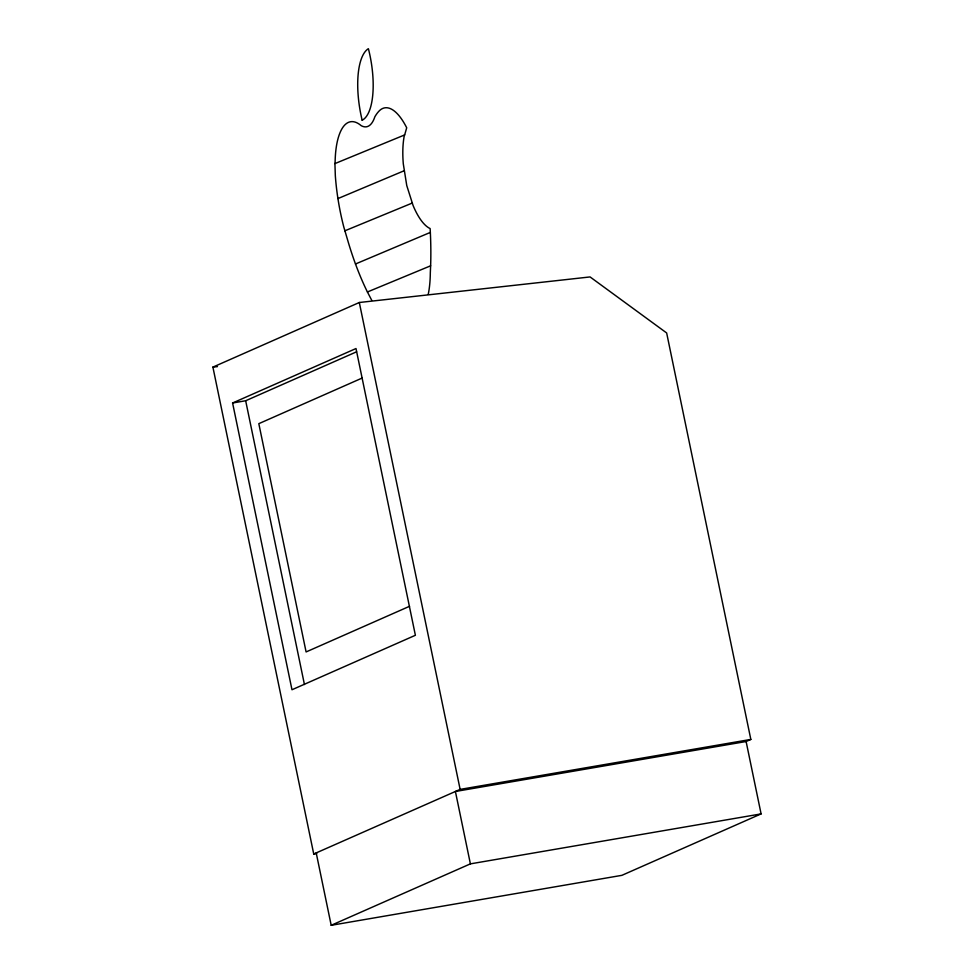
<?xml version="1.0" encoding="UTF-8"?>
<svg xmlns="http://www.w3.org/2000/svg" width="974" height="974" viewBox="0 0 974 974"><rect width="100%" height="100%" fill="white"/><g stroke="black" fill="none" stroke-linecap="round" stroke-linejoin="round"><path stroke-width="1.46" d="M334.922 163.595L335.141 161.27A69.446 25.604 80 0 1 341.898 128.885A65.514 24.155 80 0 1 361.123 125.609A47.312 17.447 80 0 0 374.832 116.831A95.549 35.234 80 0 1 379.142 110.987A63.809 23.534 80 0 1 406.706 127.789L404.66 134.923L334.922 163.595L335.324 175.697A108.236 39.91 80 0 0 343.798 227.015L348.558 243.183A162.451 59.901 80 0 0 367.417 291.981L371.715 300.26M404.66 134.923L404.441 134.96A56.687 20.904 80 0 0 403.297 163.827L406.755 185.547L413.073 205.465A56.687 20.904 80 0 0 430.143 228.561L430.338 232.409A189.772 69.97 80 0 1 430.63 265.805L430.313 272.854A73.038 26.931 80 0 1 428.256 294.258M316.733 853.492L313.738 854.003L212.904 367.113L359.309 302.5L590.074 276.933L666.654 332.962L750.832 739.424L746.108 741.518L455.406 791.485L470.393 863.865L331.197 925.3L316.209 852.92M232.591 402.993L355.997 348.534L415.387 635.279L291.981 689.75L232.591 402.993L245.667 400.752L356.594 351.797M362.279 377.997L258.816 423.666L306.092 651.947L409.567 606.278M313.738 854.003L460.13 789.39L750.832 739.424M746.108 741.518L761.096 813.899L621.899 875.334L331.197 925.3M337.929 198.586L404.137 170.754M355.486 263.991L430.338 232.409M367.417 291.981L430.63 265.805M344.833 230.826L412.209 203.079M470.393 863.865L761.096 813.899M212.904 367.113L217.433 366.614M359.309 302.5L460.13 789.39M245.667 400.752L304.436 684.527M362.158 120.216A57.77 21.306 80 0 0 368.391 48.7A59.731 22.025 80 0 0 362.158 120.216"/></g></svg>
